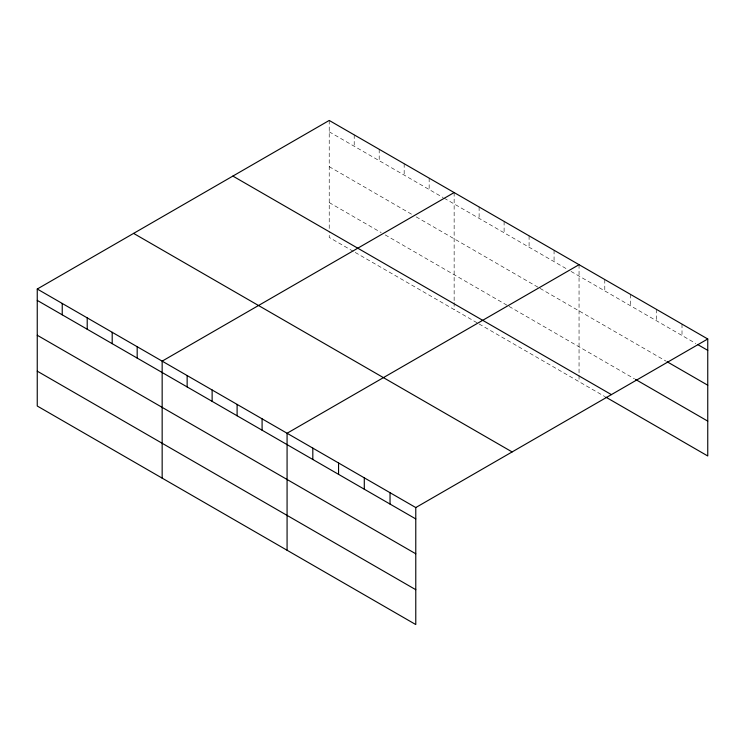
<?xml version="1.0" encoding="UTF-8"?>
<svg xmlns="http://www.w3.org/2000/svg" width="745" height="745" viewBox="0 0 745 745"><rect width="100%" height="100%" fill="white"/><g stroke="black" fill="none" stroke-linecap="round" stroke-linejoin="round"><path stroke-width="0.56" stroke-dasharray="3.73 2.79" d="M329.225 131.818L443.145 197.593M444.15 198.17L567.057 269.131M571.061 271.441L695.867 343.501M329.225 166.675L412.171 214.56M416.166 216.869L539.082 287.831M540.078 288.408L666.17 361.204M329.225 202.584L381.189 232.589M385.193 234.899L508.099 305.86M509.105 306.437L634.489 378.823M353.214 251.288L329.225 237.441L329.225 231.63M355.207 252.443L478.122 323.404M479.119 323.982L604.791 396.536M682.01 324.131L682.01 335.501M656.271 309.268L656.271 320.639M630.531 294.405L630.531 305.776M604.791 279.543L604.791 290.913M579.051 264.689L579.051 381.673M554.066 250.264L554.066 261.635M529.09 235.839L529.09 247.21M504.104 221.414L504.104 232.785M479.119 206.989L479.119 218.359M454.143 192.564L454.143 301.427M454.143 302.591L454.143 309.557M429.157 178.148L429.157 189.519M404.172 163.723L404.172 175.094M379.196 149.298L379.196 160.669M354.21 134.873L354.21 146.243M329.225 120.448L329.225 230.466"/><path stroke-width="1.12" d="M37.25 289.023L415.775 507.559L415.775 624.552L37.25 406.016L37.25 289.023L329.225 120.448L707.75 338.984L707.75 455.977L605.778 397.104M454.143 192.564L162.159 361.139L162.159 478.132M579.051 264.689L287.076 433.255L287.076 550.248M415.775 507.559L707.75 338.984M697.851 344.646L707.75 350.355M667.157 361.781L707.75 385.212M635.485 379.401L707.75 421.121M232.878 176.081L611.394 394.617M133.606 233.39L512.122 451.936M37.25 300.393L415.775 518.93M37.25 335.25L415.775 553.786M37.25 371.159L415.775 589.695M390.035 492.696L390.035 504.067M364.296 477.843L364.296 489.204M338.556 462.98L338.556 474.351M312.816 448.118L312.816 459.488M262.091 418.83L262.091 430.2M237.106 404.414L237.106 415.785M212.129 389.989L212.129 401.359M187.144 375.564L187.144 386.934M137.182 346.714L137.182 358.084M112.197 332.289L112.197 343.659M87.212 317.873L87.212 329.243M62.235 303.448L62.235 314.818"/></g></svg>
